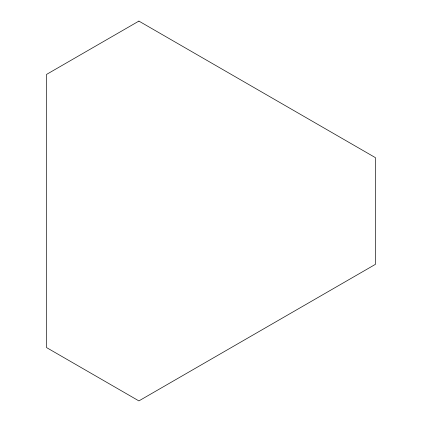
<?xml version="1.0" encoding="UTF-8"?>
<svg xmlns="http://www.w3.org/2000/svg" width="422" height="422" viewBox="0 0 422 422"><rect width="100%" height="100%" fill="white"/><g stroke="black" fill="none" stroke-linecap="round" stroke-linejoin="round"><path stroke-width="0.63" d="M138.896 21.1L46.541 74.42L46.541 347.58L138.896 400.9L375.459 264.32L375.459 157.68L138.896 21.1"/></g></svg>
